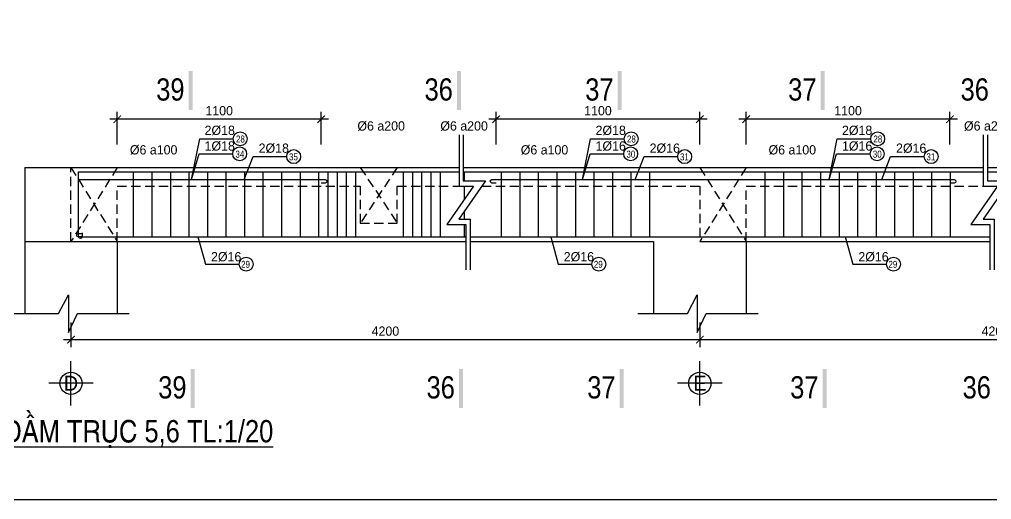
# Model space of a CAD drawing. Extents: x -317 to 4260, y -2056 to 757.
# Drawn here: x 3792.2 to 4054.6, y 162.6 to 292.2 of the extents above; entities that cross this region are included whole.
import ezdxf
from ezdxf.enums import TextEntityAlignment as Align

# ---------------------------------------------------------------- set-up
doc = ezdxf.new("R2010")
doc.units = 0
doc.header["$MEASUREMENT"] = 0
doc.linetypes.add('CENTER2', pattern=[1.125, 0.75, -0.125, 0.125, -0.125])
doc.linetypes.add('HIDDEN', pattern=[0.375, 0.25, -0.125])
doc.layers.get('0').update_dxf_attribs({"linetype": 'CONTINUOUS'})
doc.layers.get('DEFPOINTS').update_dxf_attribs({"linetype": 'CONTINUOUS'})
for name, color, linetype in [('DAI', 3, 'CONTINUOUS'), ('DIM', 1, 'CONTINUOUS'), ('DUT', 7, 'CENTER2'), ('MOTAAR', 1, 'CONTINUOUS'), ('TEXT', 7, 'CONTINUOUS'), ('THEP', 6, 'CONTINUOUS'), ('TU1', 9, 'CONTINUOUS'), ('TUONG', 7, 'CONTINUOUS')]:
    doc.layers.add(name, color=color, linetype=linetype)
doc.styles.add('DIM-NEW', font='VHELVCN.TTF')
doc.styles.add('style1', font='VGOUDYN.TTF')
doc.styles.add('T2', font='VTIMESN.TTF')
doc.dimstyles.new('TL20', dxfattribs={"dimtxt": 2.5, "dimasz": 2, "dimexe": 2, "dimexo": 2, "dimgap": 1, "dimtad": 1, "dimdec": 0, "dimlfac": 20, "dimzin": 0, "dimdsep": 46, "dimtxsty": 'T2', "dimblk": 'ARCHTICK', "dimcen": 2.5, "dimdle": 2, "dimclrd": 1, "dimclre": 1, "dimclrt": 2, "dimadec": 0, "dimazin": 0, "dimtfac": 1, "dimtdec": 0, "dimtix": 1, "dimtofl": 0, "dimtmove": 0, "dimatfit": 0, "dimldrblk": 'ARCHTICK', "dimfxl": 0, "dimtolj": 1, "dimtzin": 0, "dimlwd": -1, "dimlwe": -1, "dimarcsym": 0})

# ---------------------------------------------------------------- blocks, each defined once
blk = doc.blocks.new('_ARCHTICK')
at = {"color": 0, "linetype": 'ByBlock', "const_width": 0.15}
blk.add_lwpolyline([(-0.5, -0.5), (0.5, 0.5)], dxfattribs=at)
blk = doc.blocks.new('*D275')
at = {"layer": 'DEFPOINTS', "color": 0}
for p in [(3806.09, 212.37), (3975.83, 212.37), (3975.83, 205.77)]:
    blk.add_point(p, dxfattribs=at)
at = {"layer": 'TUONG', "color": 1}
for p, q in [((3806.09, 210.37), (3806.09, 203.77)), ((3975.83, 210.37), (3975.83, 203.77)), ((3804.09, 205.77), (3977.83, 205.77))]:
    blk.add_line(p, q, dxfattribs=at)
at = {"layer": 'TUONG', "color": 1, "xscale": 2, "yscale": 2, "zscale": 2, "rotation": 180}
blk.add_blockref('_ARCHTICK', (3806.09, 205.77), dxfattribs=at)
at = {"layer": 'TUONG', "color": 1, "xscale": 2, "yscale": 2, "zscale": 2}
blk.add_blockref('_ARCHTICK', (3975.83, 205.77), dxfattribs=at)
at = {"layer": 'TUONG', "color": 2, "insert": (3890.96, 208.04), "char_height": 2.5, "attachment_point": 5, "style": 'T2'}
blk.add_mtext('\\A1;4200', dxfattribs=at)
blk = doc.blocks.new('*D274')
at = {"layer": 'DEFPOINTS', "color": 0}
for p in [(3975.83, 212.37), (4135.32, 212.37), (4135.32, 205.77)]:
    blk.add_point(p, dxfattribs=at)
at = {"layer": 'TUONG', "color": 1}
for p, q in [((3975.83, 210.37), (3975.83, 203.77)), ((4135.32, 210.37), (4135.32, 203.77)), ((3973.83, 205.77), (4137.32, 205.77))]:
    blk.add_line(p, q, dxfattribs=at)
at = {"layer": 'TUONG', "color": 1, "xscale": 2, "yscale": 2, "zscale": 2, "rotation": 180}
blk.add_blockref('_ARCHTICK', (3975.83, 205.77), dxfattribs=at)
at = {"layer": 'TUONG', "color": 1, "xscale": 2, "yscale": 2, "zscale": 2}
blk.add_blockref('_ARCHTICK', (4135.32, 205.77), dxfattribs=at)
at = {"layer": 'TUONG', "color": 2, "insert": (4055.58, 208.04), "char_height": 2.5, "attachment_point": 5, "style": 'T2'}
blk.add_mtext('\\A1;4200', dxfattribs=at)
blk = doc.blocks.new('truc2')
at = {"layer": 'MOTAAR'}
for p, q in [((0, -15), (0, 0)), ((7.5, -7.5), (-7.5, -7.5))]:
    blk.add_line(p, q, dxfattribs=at)
blk.add_lwpolyline([(0, -3.5), (0, -1.84)], dxfattribs=at)
blk.add_circle((0, -7.5), 3.75, dxfattribs=at)
at = {"layer": 'TEXT', "style": 'T2'}
blk.add_attdef('1', text='', height=5, dxfattribs=at).set_placement((0, -7.5), align=Align.MIDDLE_CENTER)
blk = doc.blocks.new('*D267')
at = {"layer": 'DEFPOINTS', "color": 0}
for p in [(3818.59, 265.26), (3818.59, 256.45), (3873.59, 256.45)]:
    blk.add_point(p, dxfattribs=at)
at = {"layer": 'TUONG', "color": 1}
for p, q in [((3875.59, 265.26), (3816.59, 265.26)), ((3818.59, 258.45), (3818.59, 267.26)), ((3873.59, 258.45), (3873.59, 267.26))]:
    blk.add_line(p, q, dxfattribs=at)
at = {"layer": 'TUONG', "color": 1, "xscale": 2, "yscale": 2, "zscale": 2, "rotation": 180}
blk.add_blockref('_ARCHTICK', (3818.59, 265.26), dxfattribs=at)
at = {"layer": 'TUONG', "color": 1, "xscale": 2, "yscale": 2, "zscale": 2}
blk.add_blockref('_ARCHTICK', (3873.59, 265.26), dxfattribs=at)
at = {"layer": 'TUONG', "color": 2, "insert": (3846.09, 267.54), "char_height": 2.5, "attachment_point": 5, "style": 'T2'}
blk.add_mtext('\\A1;1100', dxfattribs=at)
blk = doc.blocks.new('*D266')
at = {"layer": 'DEFPOINTS', "color": 0}
for p in [(3920.83, 265.26), (3920.83, 256.45), (3975.83, 256.45)]:
    blk.add_point(p, dxfattribs=at)
at = {"layer": 'TUONG', "color": 1}
for p, q in [((3977.83, 265.26), (3918.83, 265.26)), ((3920.83, 258.45), (3920.83, 267.26)), ((3975.83, 258.45), (3975.83, 267.26))]:
    blk.add_line(p, q, dxfattribs=at)
at = {"layer": 'TUONG', "color": 1, "xscale": 2, "yscale": 2, "zscale": 2, "rotation": 180}
blk.add_blockref('_ARCHTICK', (3920.83, 265.26), dxfattribs=at)
at = {"layer": 'TUONG', "color": 1, "xscale": 2, "yscale": 2, "zscale": 2}
blk.add_blockref('_ARCHTICK', (3975.83, 265.26), dxfattribs=at)
at = {"layer": 'TUONG', "color": 2, "insert": (3948.33, 267.54), "char_height": 2.5, "attachment_point": 5, "style": 'T2'}
blk.add_mtext('\\A1;1100', dxfattribs=at)
blk = doc.blocks.new('*D265')
at = {"layer": 'DEFPOINTS', "color": 0}
for p in [(3988.33, 265.26), (3988.33, 256.45), (4043.33, 256.45)]:
    blk.add_point(p, dxfattribs=at)
at = {"layer": 'TUONG', "color": 1}
for p, q in [((4045.33, 265.26), (3986.33, 265.26)), ((3988.33, 258.45), (3988.33, 267.26)), ((4043.33, 258.45), (4043.33, 267.26))]:
    blk.add_line(p, q, dxfattribs=at)
at = {"layer": 'TUONG', "color": 1, "xscale": 2, "yscale": 2, "zscale": 2, "rotation": 180}
blk.add_blockref('_ARCHTICK', (3988.33, 265.26), dxfattribs=at)
at = {"layer": 'TUONG', "color": 1, "xscale": 2, "yscale": 2, "zscale": 2}
blk.add_blockref('_ARCHTICK', (4043.33, 265.26), dxfattribs=at)
at = {"layer": 'TUONG', "color": 2, "insert": (4015.83, 267.54), "char_height": 2.5, "attachment_point": 5, "style": 'T2'}
blk.add_mtext('\\A1;1100', dxfattribs=at)

msp = doc.modelspace()

# ---------------------------------------------------------------- linework, layer by layer
at = {"layer": 'DAI'}
for p, q in [((3822.998, 233.478), (3822.998, 250.978)), ((3827.998, 233.478), (3827.998, 250.978)), ((3832.998, 233.478), (3832.998, 250.978)), ((3837.998, 233.478), (3837.998, 250.978)), ((3842.998, 233.478), (3842.998, 250.978)), ((3847.998, 233.478), (3847.998, 250.978)), ((3852.998, 233.478), (3852.998, 250.978)), ((3857.998, 233.478), (3857.998, 250.978)), ((3862.998, 233.478), (3862.998, 250.978)), ((3867.998, 233.478), (3867.998, 250.978)), ((3872.998, 233.478), (3872.998, 250.978)), ((3875.498, 233.478), (3875.498, 250.978)), ((3877.998, 233.478), (3877.998, 250.978)), ((3880.498, 233.478), (3880.498, 250.978)), ((3882.998, 233.478), (3882.998, 250.978)), ((3895.82, 233.478), (3895.82, 250.978)), ((3898.32, 233.478), (3898.32, 250.978)), ((3900.82, 233.478), (3900.82, 250.978)), ((3903.32, 233.478), (3903.32, 250.978)), ((3905.82, 233.478), (3905.82, 250.978)), ((3912.318, 248.656), (3912.318, 250.978)), ((3922.318, 233.478), (3922.318, 250.978)), ((3927.318, 233.478), (3927.318, 250.978)), ((3932.318, 233.478), (3932.318, 250.978)), ((3937.318, 233.478), (3937.318, 250.978)), ((3942.318, 233.478), (3942.318, 250.978)), ((3947.318, 233.478), (3947.318, 250.978)), ((3952.318, 233.478), (3952.318, 250.978)), ((3957.318, 233.478), (3957.318, 250.978)), ((3962.318, 233.478), (3962.318, 250.978)), ((3993.48, 233.478), (3993.48, 250.978)), ((3998.48, 233.478), (3998.48, 250.978)), ((4003.48, 233.478), (4003.48, 250.978)), ((4008.48, 233.478), (4008.48, 250.978)), ((4013.48, 233.478), (4013.48, 250.978)), ((4018.48, 233.478), (4018.48, 250.978)), ((4023.48, 233.478), (4023.48, 250.978)), ((4028.48, 233.478), (4028.48, 250.978)), ((4033.48, 233.478), (4033.48, 250.978)), ((4038.48, 233.478), (4038.48, 250.978)), ((4043.48, 233.478), (4043.48, 250.978)), ((3912.318, 243.683), (3912.318, 247.156)), ((3912.318, 238.32), (3912.318, 240.515)), ((3912.318, 233.478), (3912.318, 236.82))]:
    msp.add_line(p, q, dxfattribs=at)
at = {"layer": 'DUT', "linetype": 'HIDDEN', "ltscale": 10}
for p, q in [((3818.595, 252.228), (3806.095, 232.228)), ((3806.095, 252.228), (3818.595, 232.228)), ((3884.168, 252.228), (3894.168, 237.228)), ((3894.168, 252.228), (3884.168, 237.228)), ((3988.329, 252.228), (3975.829, 232.228)), ((3975.829, 252.228), (3988.329, 232.228))]:
    msp.add_line(p, q, dxfattribs=at)
for points in [[(3806.095, 232.228), (3806.095, 232.228), (3806.095, 252.228)], [(3793.595, 232.228), (3793.595, 232.228), (3818.595, 232.228), (3818.595, 247.228), (3884.168, 247.228)], [(3884.168, 247.228), (3884.168, 237.228), (3894.168, 237.228), (3894.168, 247.228)], [(3894.168, 247.228), (3910.824, 247.228)], [(3916.999, 247.228), (3975.829, 247.228), (3975.829, 232.228), (3988.329, 232.228), (3988.329, 247.228), (4052.289, 247.228)]]:
    msp.add_lwpolyline(points, dxfattribs=at)
at = {"layer": 'TEXT', "ltscale": 10}
msp.add_lwpolyline([(3420.367, 162.589), (4260.367, 162.589), (4260.367, 756.589), (3420.367, 756.589)], close=True, dxfattribs=at)
for points in [[(3837.882, 267.75), (3838.932, 267.75), (3837.882, 278.25), (3838.932, 278.25)], [(3910.311, 267.75), (3911.361, 267.75), (3910.311, 278.25), (3911.361, 278.25)], [(3953.681, 267.75), (3954.731, 267.75), (3953.681, 278.25), (3954.731, 278.25)], [(4008.456, 267.75), (4009.506, 267.75), (4008.456, 278.25), (4009.506, 278.25)], [(3838.422, 187.339), (3839.472, 187.339), (3838.422, 197.839), (3839.472, 197.839)], [(3910.85, 187.339), (3911.9, 187.339), (3910.85, 197.839), (3911.9, 197.839)], [(3954.221, 187.339), (3955.271, 187.339), (3954.221, 197.839), (3955.271, 197.839)], [(4008.995, 187.339), (4010.045, 187.339), (4008.995, 197.839), (4010.045, 197.839)]]:
    msp.add_trace(points, dxfattribs=at)
at = {"layer": 'THEP', "ltscale": 10}
for points in [[(3809.091, 234.627), (3809.091, 233.5, -1), (3808.153, 233.5), (3808.153, 251.018)], [(3808.153, 248.978), (3817.345, 248.978), (3873.595, 248.978), (3874.722, 248.978, -1), (3874.722, 248.041), (3873.595, 248.041)], [(3920.829, 248.041), (3919.702, 248.041, -1), (3919.702, 248.978), (3920.829, 248.978), (3987.079, 248.978), (4043.329, 248.978), (4044.456, 248.978, -1), (4044.456, 248.041), (4043.329, 248.041)], [(3809.201, 233.478), (3808.074, 233.478, -1), (3808.074, 234.416), (3809.201, 234.416)]]:
    msp.add_lwpolyline(points, format="xyb", dxfattribs=at)
for points in [[(3891.751, 250.978), (3808.153, 250.978)], [(3910.824, 250.978), (3891.751, 250.978)], [(4052.289, 250.978), (3911.971, 250.978)], [(4134.074, 250.978), (4053.435, 250.978)], [(3808.638, 233.478), (3889.952, 233.478)], [(3889.952, 233.478), (3912.666, 233.478)], [(3913.812, 233.478), (4054.13, 233.478)]]:
    msp.add_lwpolyline(points, dxfattribs=at)
at = {"layer": 'TU1', "lineweight": -2, "ltscale": 10}
for points in [[(3838.655, 248.978), (3840.827, 259.985), (3849.902, 259.985)], [(3944.181, 248.978), (3946.352, 259.985), (3955.428, 259.985)], [(4010.694, 248.978), (4012.866, 259.985), (4021.941, 259.985)], [(3838.655, 248.978), (3840.671, 255.895), (3849.747, 255.895)], [(3852.868, 248.978), (3855.255, 255.168), (3864.33, 255.168)], [(3944.181, 248.978), (3946.197, 255.895), (3955.272, 255.895)], [(3958.393, 248.978), (3960.781, 255.168), (3969.856, 255.168)], [(4010.694, 248.978), (4012.711, 255.895), (4021.786, 255.895)], [(4024.907, 248.978), (4027.295, 255.168), (4036.37, 255.168)], [(3840.373, 233.478), (3842.41, 226.152), (3851.485, 226.152)], [(3935.573, 233.478), (3937.61, 226.152), (3946.685, 226.152)], [(4015.09, 233.478), (4017.127, 226.152), (4026.202, 226.152)]]:
    msp.add_lwpolyline(points, dxfattribs=at)
at = {"layer": 'TU1', "ltscale": 10}
for centre in [(3851.777, 259.985), (3957.303, 259.985), (4023.816, 259.985), (3851.622, 255.895), (3957.147, 255.895), (4023.661, 255.895), (3866.205, 255.168), (3971.731, 255.168), (4038.245, 255.168), (3853.36, 226.152), (3948.56, 226.152), (4028.077, 226.152)]:
    msp.add_circle(centre, 1.875, dxfattribs=at)
at = {"layer": 'TUONG'}
for p, q in [((3793.595, 252.228), (3793.595, 212.78)), ((3793.595, 252.228), (3891.751, 252.228)), ((3891.751, 252.228), (3910.824, 252.228)), ((3911.971, 252.228), (4052.289, 252.228)), ((4053.435, 252.228), (4135.324, 252.228)), ((3793.595, 232.228), (3889.952, 232.228)), ((3818.595, 232.228), (3818.595, 212.78)), ((3889.952, 232.228), (3912.666, 232.228)), ((3913.812, 232.228), (3963.329, 232.228)), ((3963.329, 232.228), (3963.329, 212.78)), ((3975.829, 232.228), (4054.13, 232.228)), ((3988.329, 232.228), (3988.329, 212.78))]:
    msp.add_line(p, q, dxfattribs=at)
for points in [[(3910.824, 261.01), (3910.824, 247.156), (3914.74, 247.156), (3907.533, 236.82), (3912.666, 236.82), (3912.666, 224.567)], [(3911.971, 261.01), (3911.971, 248.656), (3917.995, 248.656), (3910.787, 238.32), (3913.812, 238.32), (3913.812, 224.567)], [(4052.289, 261.01), (4052.289, 247.156), (4056.204, 247.156), (4048.997, 236.82), (4054.13, 236.82), (4054.13, 224.567)], [(4053.435, 261.01), (4053.435, 248.656), (4059.459, 248.656), (4052.252, 238.32), (4055.277, 238.32), (4055.277, 224.567)], [(3789.334, 212.78), (3802.752, 212.78), (3805.407, 217.863), (3805.407, 207.697), (3807.841, 212.78), (3821.804, 212.78)], [(3959.068, 212.78), (3972.486, 212.78), (3975.141, 217.863), (3975.141, 207.697), (3977.575, 212.78), (3991.538, 212.78)]]:
    msp.add_lwpolyline(points, dxfattribs=at)

# ---------------------------------------------------------------- block references
at = {"layer": 'DIM', "ltscale": 10, "xscale": 0.8000000000000002, "yscale": 0.8000000000000002, "zscale": 0.8000000000000002}
for p, values in [((3806.095, 199.988), {'1': 'D'}), ((3975.829, 199.988), {'1': 'E'})]:
    msp.add_blockref('truc2', p, dxfattribs=at).add_auto_attribs(values)

# ---------------------------------------------------------------- texts
at = {"layer": 'TEXT', "ltscale": 10}
for s, height, style, p in [('39', 6, 'DIM-NEW', (3829.093, 270.291)), ('36', 6, 'DIM-NEW', (3901.521, 270.291)), ('37', 6, 'DIM-NEW', (3944.891, 270.291)), ('37', 6, 'DIM-NEW', (3999.666, 270.291)), ('36', 6, 'DIM-NEW', (4046.201, 270.291)), ('2%%25418', 2.5, 'style1', (3842.152, 261.016)), ('%%2546 a200', 2.5, 'style1', (3883.397, 262.198)), ('%%2546 a200', 2.5, 'style1', (3905.786, 262.198)), ('2%%25418', 2.5, 'style1', (3947.678, 261.016)), ('2%%25418', 2.5, 'style1', (4014.192, 261.016)), ('%%2546 a200', 2.5, 'style1', (4047.122, 262.198)), ('28', 1.875, 'DIM-NEW', (3850.632, 258.979)), ('28', 1.875, 'DIM-NEW', (3956.158, 258.979)), ('28', 1.875, 'DIM-NEW', (4022.672, 258.979)), ('%%2546 a100', 2.5, 'style1', (3821.991, 255.746)), ('1%%25418', 2.5, 'style1', (3842.152, 256.789)), ('2%%25418', 2.5, 'style1', (3856.741, 256.199)), ('%%2546 a100', 2.5, 'style1', (3927.482, 255.746)), ('1%%25416', 2.5, 'style1', (3947.678, 256.789)), ('2%%25416', 2.5, 'style1', (3962.267, 256.199)), ('%%2546 a100', 2.5, 'style1', (3994.368, 255.746)), ('1%%25416', 2.5, 'style1', (4014.192, 256.789)), ('2%%25416', 2.5, 'style1', (4028.78, 256.199)), ('34', 1.875, 'DIM-NEW', (3850.477, 254.888)), ('35', 1.875, 'DIM-NEW', (3864.94, 254.161)), ('30', 1.875, 'DIM-NEW', (3956.003, 254.888)), ('31', 1.875, 'DIM-NEW', (3970.466, 254.161)), ('30', 1.875, 'DIM-NEW', (4022.517, 254.888)), ('31', 1.875, 'DIM-NEW', (4036.98, 254.161)), ('2%%25416', 2.5, 'style1', (3843.891, 226.895)), ('2%%25416', 2.5, 'style1', (3939.091, 226.895)), ('2%%25416', 2.5, 'style1', (4018.608, 226.895)), ('29', 1.875, 'DIM-NEW', (3852.013, 225.145)), ('29', 1.875, 'DIM-NEW', (3947.213, 225.145)), ('29', 1.875, 'DIM-NEW', (4026.73, 225.145)), ('39', 6, 'DIM-NEW', (3829.632, 189.88)), ('36', 6, 'DIM-NEW', (3902.061, 189.88)), ('37', 6, 'DIM-NEW', (3945.431, 189.88)), ('37', 6, 'DIM-NEW', (4000.206, 189.88)), ('36', 6, 'DIM-NEW', (4046.74, 189.88))]:
    msp.add_text(s, height=height, dxfattribs=dict(at, style=style)).set_placement(p)
at = {"layer": 'TEXT', "style": 'DIM-NEW'}
msp.add_text('%%UMAËT CAÉT BOÁ TRÍ THEÙP DAÀM TRUÏC 5,6 TL:1/20', height=6, dxfattribs=at).set_placement((3710.864, 178.044))

# ---------------------------------------------------------------- dimensions: what is measured, and where the dimension line sits
at = {"layer": 'TUONG'}
for base, p1, p2, picture, middle in [((3818.595, 265.257), (3873.595, 256.448), (3818.595, 256.448), '*D267', (3846.095, 267.537)), ((3920.829, 265.257), (3975.829, 256.448), (3920.829, 256.448), '*D266', (3948.329, 267.537)), ((3988.329, 265.257), (4043.329, 256.448), (3988.329, 256.448), '*D265', (4015.829, 267.537))]:
    dim = msp.add_linear_dim(base=base, p1=p1, p2=p2, angle=180, dimstyle='TL20', dxfattribs=at)
    dim.commit()
    dim.dimension.update_dxf_attribs({"geometry": picture, "text_midpoint": middle})
for base, p1, p2, picture, middle in [((3975.829, 205.765), (3806.095, 212.373), (3975.829, 212.373), '*D275', (3890.962, 208.045)), ((4135.324, 205.765), (3975.829, 212.373), (4135.324, 212.373), '*D274', (4055.576, 208.045))]:
    dim = msp.add_linear_dim(base=base, p1=p1, p2=p2, text='4200', dimstyle='TL20', override={"dimtmove": 1}, dxfattribs=at)
    dim.commit()
    dim.dimension.update_dxf_attribs({"geometry": picture, "text_midpoint": middle})

doc.saveas('drawing.dxf')
